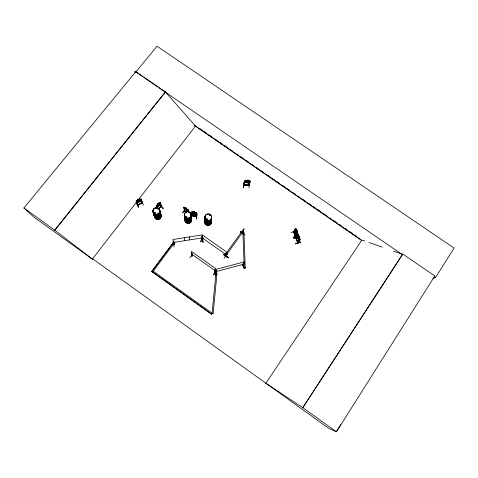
<?xml version="1.0" encoding="UTF-8"?>
<svg xmlns="http://www.w3.org/2000/svg" width="478" height="478" viewBox="0 0 478 478"><rect width="100%" height="100%" fill="white"/><g stroke="black" fill="none" stroke-linecap="round" stroke-linejoin="round"><path stroke-width="0.72" d="M202.194 239.938C203.765 240.882 201.632 232.212 202.194 239.938L202.618 240.165L202.349 239.615M201.764 239.842L202.708 239.95L202.684 237.052M203.048 242.268L202.469 239.042L203.054 242.274L202.296 239.645M300.321 242.101L295.368 243.75L300.393 242.31L295.398 243.81L300.339 241.993M160.853 206.526L161.301 206.323L160.339 202.696L159.957 203.001M296.659 233.246L296.533 231.788C298.021 234.124 295.219 226.996 296.276 231.107L295.565 230.462L296.354 231.543L296.45 232.762M298.021 237.082L298.732 237.889L299.019 239.651L298.917 238.14L299.616 238.791L298.744 237.614M298.798 237.709L298.559 236.013L298.654 237.458L297.967 236.813M297.22 237.518L297.752 237.751L297.226 237.566L295.786 233.736L296.605 231.89M295.81 233.766L295.846 232.864M248.697 185.506L248.662 185.1L249.217 185.177M248.697 185.482L248.644 185.123L244.019 184.687M249.205 182.99L245.154 182.554L249.205 182.99L249.928 182.494L249.175 182.919M249.026 187.902L249.402 182.829M245.148 182.608L244.724 182.052L245.035 180.63L250.269 181.186L248.506 180.792L248.691 180.266L246.941 180.152M141.864 203.078L142.408 202.833L141.954 203.007M243.702 187.406L244.168 182.339M244.192 182.339L243.481 187.394L244.156 182.399M244.133 184.645L244.079 185.07L244.133 184.669M244.079 185.04L244.951 180.762L245.429 180.809C243.35 187.944 243.171 183.462 248.62 185.339M244.551 185.058L244.545 184.693L244.437 185.1M244.951 180.762L245.429 180.809M245.626 180.559L246.875 180.636L246.995 180.122L248.626 180.331M246.821 180.612L245.961 180.78L245.74 181.736L246.517 182.22L249.098 182.052L249.337 181.102L248.5 180.845M137.521 205.014L138.07 204.847M212.041 313.55L215.984 273.147L217.03 273.249L213.104 313.652L212.041 313.55L213.11 313.61M191.385 215.703L196.572 216.187C196.225 216.062 196.709 215.954 196.123 216.379C195.442 215.261 196.267 210.559 196.506 213.899L195.878 214.246L196.452 213.833M196.034 216.014L196.07 216.367L196.147 215.996M195.932 212.883C197.396 211.796 196.297 217.538 196.512 216.032M196.398 218.793L196.918 213.714M296.88 236.825L296.031 237.96L297.914 242.866M190.937 216.857L191.086 215.393M191.063 217.609L191.284 215.411M191.098 217.604L191.564 213.152M191.863 215.966C192.706 213.923 189.605 211.139 192.963 212.196M191.14 212.25L191.325 215.907L191.911 215.632L191.409 215.817M191.72 213.678L191.803 215.596M295.607 236.562L295.29 236.144M296.025 238.546C295.338 237.739 297.985 234.095 298.302 235.511L296.264 238.48L295.936 237.913M296.169 237.948L297.896 242.812L300.011 239.962C299.915 238.57 296.82 242.125 297.74 242.926M293.611 231.687L295.685 228.58L296.474 230.127M294.012 232.153C293.092 233.15 296.539 227.534 295.745 229.219M194.624 212.363L195.831 212.525L191.69 212.053M191.212 213.385L191.827 213.839L195.944 214.275M191.786 213.863L195.926 214.204M194.618 212.417L195.514 212.65L195.55 213.457L193.034 213.552L192.132 213.116L192.078 212.31L192.903 212.178M192.963 212.411L194.624 212.567M193.058 213.989L192.939 211.76M194.654 211.975L192.879 211.736L192.897 212.232M194.683 212.351L194.66 211.915L194.731 214.156M216.17 271.367L213.857 274.665L213.618 274.45L215.972 271.175M213.642 274.503L216.008 271.247M215.07 272.346C212.961 270.709 216.564 267.638 215.112 272.382M215.948 274.862L214.765 270.291L216.164 275.495M191.798 255.527C192.514 256.997 190.836 252.055 191.409 251.428L215.644 268.552L215.046 272.352L214.742 271.803M215.052 269.676L214.813 271.833M192.234 255.885L191.654 255.766L192.222 255.814M214.801 271.91L215.178 272.197L214.7 272.125M191.642 255.82L191.559 253.065L191.965 253.346L192.198 255.945L191.69 255.748M216.044 272.585L215.464 272.741L215.919 272.562M215.47 272.711L215.805 270.584L216.283 270.452M215.506 273.004L215.494 272.759M184.281 210.894L186.438 212.369M184.269 210.768L184.765 211.198L184.592 208.892M184.861 210.929L184.406 210.577L184.359 210.947M215.554 272.765L216.032 272.86L215.56 272.986L216.038 269.371L244.742 261.741L243.206 265.654L242.728 265.756L243.254 265.421M216.187 271.169L215.984 272.902L215.632 272.92M226.423 255.575L226.094 255.885M151.753 271.438L211.581 314.189L151.753 271.438L173.311 242.597L174.159 243.194L152.602 272.048M224.003 258.347L227.313 254.188M225.072 256.005C225.562 248.506 226.769 257.857 225.078 255.939M225.658 253.215L225.246 255.7M225.395 256.13L225.192 255.706M226.112 256.005C226.913 249.892 227.612 255.371 226.333 255.539M226.411 255.527L226.363 256.005M245.089 180.642L244.73 181.999L245.196 182.596M228.341 257.648L223.961 254.535L223.788 254.822L228.185 257.869L228.37 257.582L223.949 254.559M247.263 180.29L248.315 180.391M209.866 215.225L210.015 214.927L209.83 215.214M209.615 215.106L209.932 215.369L210.129 214.957M207.123 219.623L206.406 219.772L206.4 218.966M206.777 219.671L206.412 219.097L207.04 219.3M186.659 216.671L186.707 217.293M189.76 212.818L189.449 212.507L189.366 212.806M248.59 185.446L249.331 182.566M248.644 185.446L249.653 181.389L250.131 181.437L249.671 181.21M244.043 185.028L249.116 185.494L250.269 181.126M157.991 208.97C157.555 209.262 158.768 208.462 158.051 209.017M158.254 208.892L161.385 206.376L157.991 208.802M154.346 213.367L154.37 212.967M154.514 213.128L155.063 212.847M155.177 212.961L154.986 213.475L154.484 213.26M243.302 233.473L244.784 234.829L240.458 231.728M242.764 231.818L242.262 233.527M242.722 233.312L242.215 233.67L242.555 233.162M243.386 230.247L242.34 233.844L242.669 233.372M242.639 233.479L244.103 228.424L227.134 251.9L226.327 256.047M242.92 232.911L243.953 232.888L242.92 232.911L244.21 268.039L245.28 267.937L244.21 268.039M137.61 204.943L142.42 202.911M138.082 204.978L136.654 201.256L136.122 201.292L136.577 201.095M244.784 234.829L240.452 231.734M174.47 244.168L173.896 244.288M242.681 265.577L243.2 264.334M242.728 265.756L243.212 265.678M243.637 263.187L242.782 265.517M242.812 265.433L243.2 265.433L243.894 263.629M244.091 268.044L242.926 264.179M160.381 204.578L157.154 207.159L160.381 204.578L160.739 203.748L160.387 204.632M242.454 233.288L242.256 233.587M158.403 204.692L159.521 203.252L158.762 204.47L159.825 204.249L158.511 204.787L157.429 206.185L158.188 204.925L157.166 205.128L158.433 204.602M209.603 214.975L209.991 214.807M207.153 219.653L207.207 219.265M141.088 200.993L141.524 200.282M186.617 217.072L186.611 216.797M189.198 212.608L189.587 212.441M186.115 216.612L185.972 217.12M186.002 216.755L186.061 216.695M138.65 200.569L139.952 199.44L139.116 200.443L140.407 200.485L138.823 200.688L137.574 201.764L138.435 200.736L137.204 200.664L138.751 200.503M155.302 213.313L154.537 213.535M154.525 212.901L154.514 213.206M297.979 242.693C296.378 243.786 301.857 239.364 299.449 238.038L299.718 237.674M295.285 236.108L296.456 234.399M293.617 231.758L293.821 232.23L293.779 231.627M293.91 232.212L295.111 230.384M202.176 239.508L201.764 239.95L201.746 236.795L202.266 236.897L201.746 236.795M173.926 244.174L174.41 244.174M432.931 278.495L435.595 277.425L454.1 248.082L157.011 46.199L135.877 71.951L142.635 76.582M265.637 383.571L361.703 240.326L194.283 125.224L195.508 126.067L165.328 91.878L135.806 71.64L23.9 208.002L54.689 230.103L92.338 259.094L92.595 258.765L328.559 428.228L336.44 431.801L434.813 275.967L402.864 254.069L402.53 254.266L302.783 407.704L265.876 383.213M336.201 431.694L340.778 424.554M302.783 407.704L402.864 254.069M296.39 235.385L295.565 236.574L293.731 231.788L295.745 228.705M136.421 202.774L138.644 207.428L136.397 202.786M296.719 229.673L296.408 230.079L296.019 229.458L295.541 230.175L296.043 232.308M296.73 229.745L296.462 230.061M223.794 254.81L228.191 257.863M297.238 232.631L297.322 231.28L296.665 229.697M297.352 231.322L297.035 231.722M249.205 185.35L244.109 184.896M296.217 234.937L295.464 236.168L293.827 231.687M297.698 237.769L298.451 236.771L296.82 232.236L298.182 234.62L297.866 235.009M297.573 233.031L297.31 233.407L296.916 232.714L296.438 233.413L297.633 236.586L298.117 235.899L297.89 234.949M295.512 236.072L295.41 236.688L293.797 232.26M297.633 233.372L298.003 234.363M296.629 234.847L295.41 236.688M191.32 215.578L191.415 215.942L196.554 216.367M295.978 238.474L297.298 236.747L298.834 240.607L297.31 236.795M211.581 314.189L212.208 313.275L153.277 271.265M297.914 236.508L298.403 235.821L298.804 236.52L298.123 234.919M240.422 231.818L241.677 232.332M227.086 253.131L226.644 253.424M297.675 237.715L298.374 236.741L298.308 236.048M299.126 236.132L298.23 237.327L298.816 238.857L299.306 238.181L298.72 236.646M299.132 236.491L299.515 237.476M226.59 254.559L243.183 231.573M192.031 256.083L191.965 253.346M202.242 239.681L200.396 241.725L202.744 238.528M200.635 241.832L203.341 238.086L202.618 239.167M189.886 257.708L192.514 254.595M299.748 237.715L299.055 236.084L299.748 237.715L299.425 238.104M297.704 242.316L299.837 239.508M151.789 271.51L173.311 242.597M186.749 208.928C190.322 211.497 182.405 205.869 184.323 207.613L184.657 211.156M188.027 212.178L187.944 209.926L188.344 210.206L188.529 212.304M187.729 209.603L188.218 210.165L187.711 209.609M188.344 210.206L187.836 210.075M184.024 208.324L187.872 211.342C189.246 211.784 184.55 209.669 184.55 209.029M185.35 207.936L184.878 207.751L185.852 208.886L184.95 208.725L186.169 209.197L187.448 210.493L186.444 209.304L187.31 209.436L186.121 208.982L185.303 207.488L186.796 208.952M182.53 212.71L185.44 209.227L182.763 212.806M186.719 208.551L185.267 207.536M157.543 204.094C157.447 205.373 157.74 202.833 158.887 203.001L159.001 203.562L159.736 203.162L159.951 204.016L158.069 205.958L157.28 206.149L157.047 205.301L157.704 204.596C152.739 208.617 163.888 199.9 158.965 203.514M92.338 259.094L136.505 202.146M138.333 199.786L195.741 125.768M92.636 258.789L92.379 259.124L33.866 217.096L23.9 208.002M54.689 230.103L165.328 91.878M54.851 230.259L165.37 92.17M293.516 231.824L295.35 236.592M185.84 216.683L186.468 216.504M154.412 212.853L155.039 212.674M155.236 213.427L154.651 213.594M136.116 201.166L136.606 200.766L136.116 201.166L137.592 205.176L137.544 204.787L141.829 202.983M160.435 202.517L161.373 206.52L158.385 208.767M161.349 206.55L160.984 206.837L160.799 206.532M163.034 208.289L159.873 204.249M157.579 204.136L158.881 203.102M156.605 207.44L156.198 206L156.581 205.695L157.298 207.996M156.921 208.294L156.318 206.143L156.7 205.839M142.468 203.042L141.022 199.117L140.568 199.32L141.942 203.24L141.894 202.851L142.486 202.995M137.556 204.811L137.664 205.193L142.432 203.019L140.998 199.003M138.058 205.026L137.897 204.662L138.058 205.026L137.67 205.164M137.784 200.306L137.025 200.832L137.353 201.698L138.315 201.704L140.514 200.294L140.197 199.416L139.319 199.625L139.17 199.063L137.521 199.792M163.082 208.318L159.676 204.333L163.052 208.36M214.718 270.339L215.733 274.928M210.057 215.273L209.675 215.231M206.376 218.948L207.028 218.93M189.652 212.907L189.228 212.812M186.587 217.347L186.079 217.472L185.781 216.922M143.537 205.241L141.327 200.515M136.6 200.814L141.076 199.021M140.646 199.481L141.022 199.117M159.927 202.821L160.429 202.606M173.95 244.013L173.896 244.366M174.362 244.21L174.44 243.983M297.74 237.309L293.468 238.761M299.837 239.167L298.415 235.313M300.011 239.962L299.664 239.574M295.99 230.671L291.198 232.529M298.302 235.511L297.949 235.116M297.292 235.989L293.038 237.506L297.352 236.293M297.28 236.114L293.086 237.458M296.031 228.944L297.501 232.768L297.059 231.663M298.266 236.078L297.836 234.967M297.226 237.566L295.786 233.736M296.587 231.83L296.874 232.254M298.129 234.638L297.322 235.762L296.742 234.232L297.226 233.533L297.806 235.074M186.402 217.239L185.978 217.173M186.474 217.412L186.091 217.424M243.69 263.366L244.115 263.055M215.739 271.647L243.804 264.185M173.173 241.725L174.034 246.911M137.951 204.793L136.816 201.71M187.872 211.342L188.314 211.258L188.171 210.141M191.128 212.214L191.714 212.13M201.8 239.914L202.331 239.825L202.278 234.919L172.875 239.526L173.878 244.264M173.771 241.241L174.434 244.276L173.771 241.241C172.63 241.055 173.412 244.885 174.434 244.276L174.321 243.977M173.311 241.51L173.801 241.426M173.538 242.46L202.236 237.883M215.931 272.585L215.99 272.926L216.337 270.638L215.805 270.584M186.193 216.498L186.761 216.779M186.641 220.179L186.247 220.089M206.801 219.814L206.263 219.533M191.116 212.435L191.606 212.477M191.445 215.686L191.917 215.757M191.911 215.668L196.034 216.05M196.356 218.781L196.655 218.876L196.87 213.648L196.434 218.852M193.016 213.206L194.666 213.373M157.22 207.159L156.605 207.052L156.318 205.815M206.765 218.858L207.249 219.408M195.813 212.483L196.494 212.764M137.341 202.654L136.63 202.457M362.617 240.255L364.72 240.99M368.92 242.466L382.221 247.138M393.43 251.07L402.53 254.266M184.389 207.273L183.887 207.129L185.398 207.984L185.303 207.488M160.961 206.825L160.267 204.22M298.774 240.577L299.312 240.816L298.78 240.625M185.362 208.032L184.657 207.673L185.506 209.358L187.525 210.451L186.707 208.486M184.52 210.738L183.97 207.123L184.341 210.971M143.866 77.424L157.997 87.116M159.222 87.958L402.309 254.601M434.388 276.595L435.595 277.425M200.031 128.719L201.256 129.562M204.321 131.671L206.777 133.356M209.227 135.047L211.682 136.732M215.363 139.259L217.203 140.526M219.653 142.211L222.109 143.896M224.558 145.581L227.624 147.69M230.689 149.799L232.529 151.06M236.825 154.012L238.05 154.854M241.115 156.963L242.955 158.23M246.021 160.339L248.476 162.024M252.151 164.552L253.382 165.394M256.447 167.503L258.897 169.188M261.352 170.873L263.802 172.564M267.483 175.091L269.323 176.358M271.773 178.043L274.229 179.728M276.678 181.413L279.134 183.098M282.815 185.631L284.655 186.892M287.105 188.583L289.56 190.268M293.235 192.795L295.075 194.062M298.141 196.171L299.981 197.432M302.437 199.117L305.502 201.226M308.567 203.335L310.407 204.602M313.472 206.705L315.928 208.39M317.768 209.657L320.218 211.342M323.899 213.875L326.349 215.56M330.029 218.088L331.254 218.93M333.094 220.197L336.775 222.724M339.231 224.409L341.68 226.1M345.361 228.627L347.201 229.894M349.651 231.579L352.107 233.264M354.557 234.949L357.012 236.634M194.964 125.798L362.085 240.697M202.17 236.921L202.576 237.202M225.55 253.364L225.957 253.645M191.451 253.221L191.857 253.501M214.945 269.831L215.351 270.112M184.442 210.75L186.534 212.136M202.278 234.919L226.393 251.864L225.598 256.083M202.284 237.942L225.861 254.523M191.66 254.099L215.351 270.847M173.335 242.687L174.177 243.284M302.956 407.77L336.44 431.801M206.938 219.014L207.046 219.384M185.96 217.406L185.781 217.048M154.519 213.576L154.34 213.092M160.339 202.696L160.076 203.144L161.062 206.777L160.805 206.562M295.685 228.58L296.031 228.98M186.151 220L186.073 219.611M155.231 212.835L155.374 213.212M137.7 200.264L137.58 199.786M298.021 237.614L299.132 239.675L299.622 239.006L299.395 238.062M296.229 233.658L294.95 230.498L296.169 233.676M295.924 238.032L297.722 242.872M139.122 199.105L139.295 199.577M141.046 198.973L141.464 200.3M243.177 264.155L244.019 268.068L242.896 264.185M157.83 204.028L158.666 203.365M134.754 71.347L135.077 72.758M135.806 71.64L135.877 71.951M297.483 232.756L297.579 233.497L297.43 232.774M299.82 239.161L299.945 239.831M184.365 237.697L184.771 240.667M189.407 236.897L189.7 239.884M188.254 210.117L188.356 211.754M191.194 212.166L191.236 213.63M191.911 215.632L191.899 215.931M243.953 232.888L245.25 268.009M211.551 218.506A3.442 3.346 3.1 0 1 207.816 222.366A3.442 3.346 3.1 0 1 204.937 217.849M211.527 219.474A3.394 3.298 3.1 0 1 207.38 222.354A3.394 3.298 3.1 0 1 204.978 217.968M211.479 220.197A3.37 3.274 3 0 1 207.793 223.124A3.37 3.274 3 0 1 204.769 219.533M211.605 217.609A3.466 3.364 3.1 0 1 208.3 221.511A3.466 3.364 3.1 0 1 204.739 217.801M204.948 216.952A3.466 3.364 3.1 0 1 205.379 216.176M211.539 219.318A3.4 3.298 3.1 0 1 207.38 222.198A3.4 3.298 3.1 0 1 204.978 217.807M211.563 217.514A3.418 3.316 3.1 0 1 208.3 221.362A3.418 3.316 3.1 0 1 204.787 217.705M204.996 216.863A3.418 3.316 3.1 0 1 205.415 216.098M204.757 219.551A3.382 3.286 3 0 0 207.787 223.16A3.382 3.286 3 0 0 211.491 220.221A3.382 3.286 3 0 1 207.787 223.226A3.382 3.286 3 0 1 204.757 219.617M211.043 221.135A3.31 3.221 2.8 0 1 208.563 225.64A3.31 3.221 2.8 0 1 204.733 222.127M211.396 220.328A3.358 3.262 2.9 0 1 208.193 224.11A3.358 3.262 2.9 0 1 204.751 220.513M211.407 220.173A3.358 3.262 2.9 0 1 208.199 223.961A3.358 3.262 2.9 0 1 204.751 220.364M211.091 220.43A3.334 3.244 2.9 0 1 208.593 224.959A3.334 3.244 2.9 0 1 204.733 221.428M211.139 220.31A3.382 3.286 2.9 0 1 208.605 224.905A3.382 3.286 2.9 0 1 204.692 221.32A3.34 3.244 2.9 0 0 208.599 224.809A3.34 3.244 2.9 0 0 211.103 220.274M204.704 220.46A3.406 3.31 2.9 0 0 208.199 224.104A3.406 3.31 2.9 0 0 211.449 220.268A3.406 3.31 2.9 0 1 208.199 224.057A3.406 3.31 2.9 0 1 204.704 220.412M159.305 209.782A3.448 3.316 -10.1 0 1 157.543 215.064A3.448 3.316 -10.1 0 1 153.187 211.539M160.333 213.361A3.424 3.292 -10.2 0 1 156.539 216.307A3.424 3.292 -10.2 0 1 153.54 212.686M160.07 211.676A3.424 3.292 -10.2 0 1 160.315 212.501M159.622 210.804A3.471 3.34 -10.2 0 1 157.854 216.128A3.471 3.34 -10.2 0 1 153.462 212.573M159.568 210.774A3.43 3.298 -10.2 0 1 157.824 216.026A3.43 3.298 -10.2 0 1 153.486 212.519M159.359 209.812A3.495 3.364 -10.1 0 1 157.573 215.166A3.495 3.364 -10.1 0 1 153.157 211.587M160.506 213.26A3.394 3.262 -10.3 0 1 157.644 217.006A3.412 3.286 -10.3 0 1 153.785 214.323A3.406 3.28 -10.3 0 0 157.668 217.09A3.412 3.28 -10.3 0 0 160.548 213.349A3.436 3.304 -10.4 0 1 157.919 217.968A3.436 3.304 -10.4 0 1 154.012 214.359M153.802 214.293A3.394 3.262 -10.3 0 0 157.644 217.006A3.412 3.286 -10.3 0 0 160.53 213.278A3.388 3.262 -10.4 0 1 157.895 217.872A3.388 3.262 -10.4 0 1 154.041 214.311M159.837 211.772A3.406 3.28 -10.3 0 1 160.291 212.501A3.412 3.286 -10.3 0 0 159.831 211.724A3.394 3.262 -10.3 0 1 160.261 212.441M160.99 215.16A3.334 3.215 -10.6 0 1 158.415 219.659A3.334 3.215 -10.6 0 1 154.627 216.146M153.808 214.389A3.412 3.28 -10.3 0 0 157.674 217.12A3.406 3.28 -10.3 0 0 160.536 213.319M159.849 211.796A3.412 3.28 -10.3 0 1 160.309 212.525M160.548 213.469A3.382 3.256 -10.4 0 1 157.943 218.028A3.382 3.256 -10.4 0 1 154.089 214.467M160.357 213.702A3.364 3.238 -10.5 0 1 158.642 218.858A3.364 3.238 -10.5 0 1 154.382 215.417M161.002 215.076A3.37 3.244 -10.5 0 1 157.728 218.84A3.37 3.244 -10.5 0 1 154.334 215.261M160.309 213.541A3.37 3.244 -10.5 0 1 160.763 214.264M191.116 215.381A3.454 3.346 -3.1 0 1 188.051 220.095A3.406 3.298 -3.1 0 1 184.795 215.632M184.741 215.56A3.454 3.346 -3.1 0 0 188.051 220.095A3.406 3.298 -3.1 0 0 191.075 215.459M191.116 216.205A3.376 3.268 -3.2 0 1 188.559 220.77A3.394 3.286 -3.2 0 1 184.663 217.227A3.376 3.268 -3.2 0 0 188.559 220.77A3.394 3.286 -3.2 0 0 191.14 216.217A3.388 3.28 -3.2 0 1 188.571 220.836A3.388 3.28 -3.2 0 1 184.675 217.257M191.045 214.419A3.471 3.364 -3 0 1 187.962 219.163A3.471 3.364 -3 0 1 184.633 214.598M190.997 214.335A3.43 3.322 -3 0 1 187.95 219.014A3.43 3.322 -3 0 1 184.663 214.508M184.693 217.347A3.376 3.274 -3.2 0 0 187.693 220.944A3.376 3.274 -3.2 0 0 191.409 218.016A3.364 3.262 -3.2 0 1 188.655 221.762A3.364 3.262 -3.2 0 1 184.807 219.061M191.134 216.343A3.376 3.274 -3.2 0 1 191.385 217.161M191.445 217.866A3.37 3.262 -3.2 0 1 188.201 221.655A3.37 3.262 -3.2 0 1 184.765 218.052M191.272 218.135A3.346 3.244 -3.3 0 1 188.738 222.67A3.346 3.244 -3.3 0 1 184.89 219.133M184.837 219.026A3.394 3.292 -3.3 0 0 188.738 222.617A3.394 3.292 -3.3 0 0 191.308 218.016A3.346 3.244 -3.3 0 1 188.726 222.515A3.346 3.244 -3.3 0 1 184.872 218.978M191.493 217.914A3.412 3.31 -3.2 0 1 188.207 221.75A3.412 3.31 -3.2 0 1 184.729 218.099M296.904 232.947L297.017 234.411L296.306 233.748L297.089 234.841L297.388 236.616L297.268 235.092L297.961 235.708L297.197 234.65L296.904 232.947M295.01 229.613L294.95 230.498L295.01 229.613M246.833 180.863L246.612 181.819L248.231 181.969L248.464 181.019L246.833 180.863M141.876 202.899L142.014 203.258L141.876 202.899M296.33 230.276L295.858 230.988L296.444 232.511L296.922 231.806L296.33 230.276M296.736 230.103L297.029 231.215L296.736 230.103M248.895 182.178L247.496 181.562L245.859 181.891L247.15 181.413C243.171 180.451 252.312 181.144 247.867 181.485L248.895 182.178M159.043 203.712L157.746 204.751L157.973 205.594L159.264 204.566L159.043 203.712M138.901 199.356L137.969 199.953L138.901 199.356M139.379 199.786L137.843 200.467L138.172 201.334L139.701 200.652L139.379 199.786M141.106 200.939L137.288 202.636L141.106 200.939M194.301 212.029L193.231 211.921L194.301 212.029M186.438 208.438L185.566 207.828L186.438 208.438M186.725 209.125L185.38 208.181L185.464 209.006L186.808 209.95L186.725 209.125M206.221 219.952A3.436 3.334 3.2 0 0 211.64 217.586A3.436 3.334 3.2 0 0 206.801 214.204A3.436 3.334 3.2 0 0 206.221 219.952M206.221 220.029A3.43 3.328 3.2 0 0 211.629 217.663A3.43 3.328 3.2 0 0 206.801 214.293A3.43 3.328 3.2 0 0 206.221 220.029M155.093 214.168A3.466 3.334 -10 0 0 159.789 210.517A3.466 3.334 -10 0 0 154.215 208.462A3.466 3.334 -10 0 0 155.093 214.168A3.448 3.316 -10 0 0 159.795 210.601A3.448 3.316 -10 0 0 154.251 208.557A3.448 3.316 -10 0 0 155.123 214.234A3.466 3.334 -10 0 0 159.789 210.517A3.466 3.334 -10 0 0 154.215 208.468A3.466 3.334 -10 0 0 155.093 214.174M158.636 218.852A3.412 3.286 -10.5 0 0 160.375 213.618A3.412 3.286 -10.5 0 1 158.624 218.805A3.412 3.286 -10.5 0 1 154.322 215.357A3.412 3.286 -10.5 0 0 158.624 218.805M185.763 217.586A3.448 3.334 -2.9 0 0 191.212 215.22A3.448 3.334 -2.9 0 0 186.384 211.838A3.448 3.334 -2.9 0 0 185.763 217.586M185.775 217.663A3.436 3.328 -2.9 0 0 191.212 215.303A3.436 3.328 -2.9 0 0 186.396 211.933A3.436 3.328 -2.9 0 0 185.775 217.663M188.039 219.94A3.4 3.292 -3.1 0 0 191.057 215.297A3.406 3.298 -3.1 0 1 188.039 219.952A3.406 3.298 -3.1 0 1 184.777 215.47A3.4 3.292 -3.1 0 0 188.039 219.94M187.938 223.375A3.316 3.215 -3.4 0 0 191.559 219.659A3.316 3.215 -3.4 0 1 187.938 223.375A3.316 3.215 -3.4 0 1 185.195 219.032A3.316 3.215 -3.4 0 0 187.938 223.375"/></g></svg>
